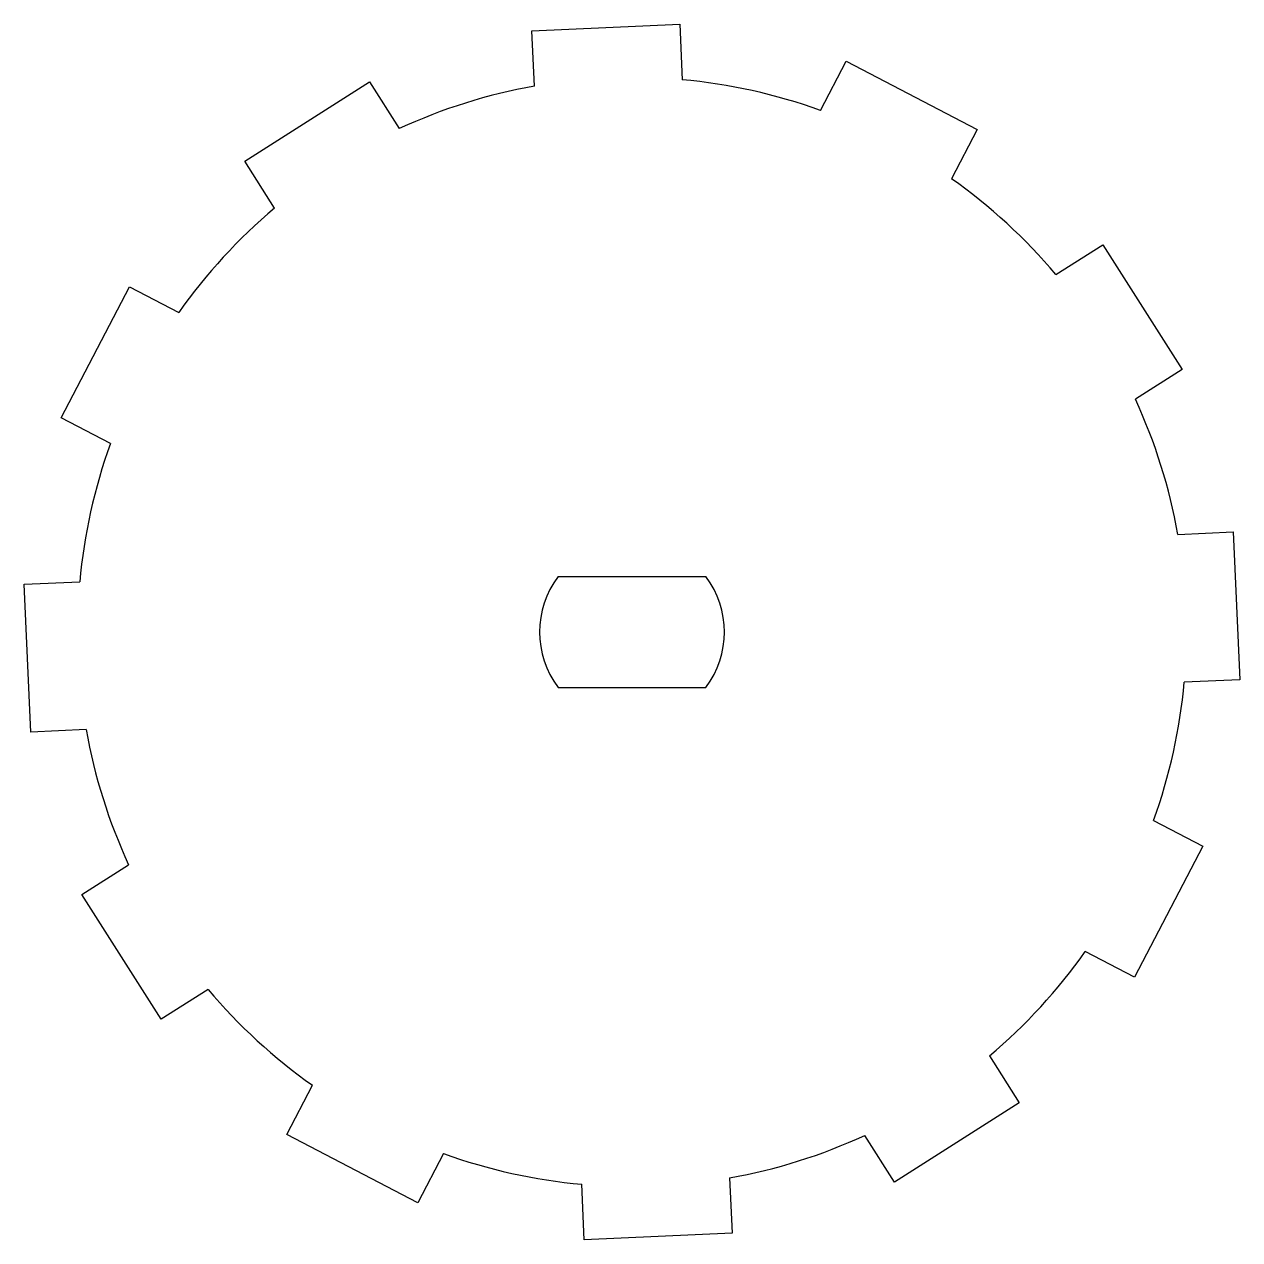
# Model space of a CAD drawing. Extents: x 33.6 to 66.4, y -136.4 to -103.6.
import ezdxf

# ---------------------------------------------------------------- set-up
doc = ezdxf.new("R2010")
doc.units = 0
doc.header["$MEASUREMENT"] = 0
doc.layers.add('VISIBLE', color=7, linetype='CONTINUOUS')

msp = doc.modelspace()

# ---------------------------------------------------------------- linework, layer by layer
at = {"layer": 'VISIBLE'}
for p, q in [((47.295, -103.736), (51.292, -103.563)), ((47.36, -105.234), (47.295, -103.736)), ((51.292, -103.563), (51.356, -105.061)), ((55.097, -105.892), (55.79, -104.562)), ((55.79, -104.562), (59.337, -106.411)), ((39.525, -107.267), (42.9, -105.119)), ((42.9, -105.119), (43.705, -106.385)), ((59.337, -106.411), (58.644, -107.741)), ((40.331, -108.532), (39.525, -107.267)), ((61.468, -110.331), (62.733, -109.525)), ((62.733, -109.525), (64.881, -112.9)), ((34.562, -114.21), (36.411, -110.663)), ((36.411, -110.663), (37.741, -111.356)), ((64.881, -112.9), (63.615, -113.705)), ((35.892, -114.903), (34.562, -114.21)), ((64.766, -117.36), (66.264, -117.295)), ((66.264, -117.295), (66.437, -121.292)), ((33.563, -118.708), (35.061, -118.644)), ((48, -118.5), (52, -118.5)), ((33.736, -122.705), (33.563, -118.708)), ((66.437, -121.292), (64.939, -121.356)), ((48, -121.5), (52, -121.5)), ((35.234, -122.64), (33.736, -122.705)), ((64.108, -125.097), (65.438, -125.79)), ((65.438, -125.79), (63.589, -129.337)), ((35.119, -127.1), (36.385, -126.295)), ((37.267, -130.475), (35.119, -127.1)), ((63.589, -129.337), (62.259, -128.644)), ((38.532, -129.669), (37.267, -130.475)), ((59.669, -131.468), (60.475, -132.733)), ((40.663, -133.589), (41.356, -132.259)), ((60.475, -132.733), (57.1, -134.881)), ((44.21, -135.438), (40.663, -133.589)), ((57.1, -134.881), (56.295, -133.615)), ((44.903, -134.108), (44.21, -135.438)), ((52.64, -134.766), (52.705, -136.264)), ((48.708, -136.437), (48.644, -134.939)), ((52.705, -136.264), (48.708, -136.437))]:
    msp.add_line(p, q, dxfattribs=at)
for radius, start, end in [(15, 70.1363, 84.8118), (15, 100.1363, 114.8118), (15, 40.1363, 54.8118), (15, 130.1363, 144.8118), (15, 10.1363, 24.8118), (15, 160.1363, 174.8118), (2.5, 143.1301, 216.8699), (2.5, 323.1301, 36.8699), (15, 340.1363, 354.8118), (15, 190.1363, 204.8118), (15, 310.1363, 324.8118), (15, 220.1363, 234.8118), (15, 280.1363, 294.8118), (15, 250.1363, 264.8118)]:
    msp.add_arc((50, -120), radius, start, end, dxfattribs=at)

doc.saveas('drawing.dxf')
